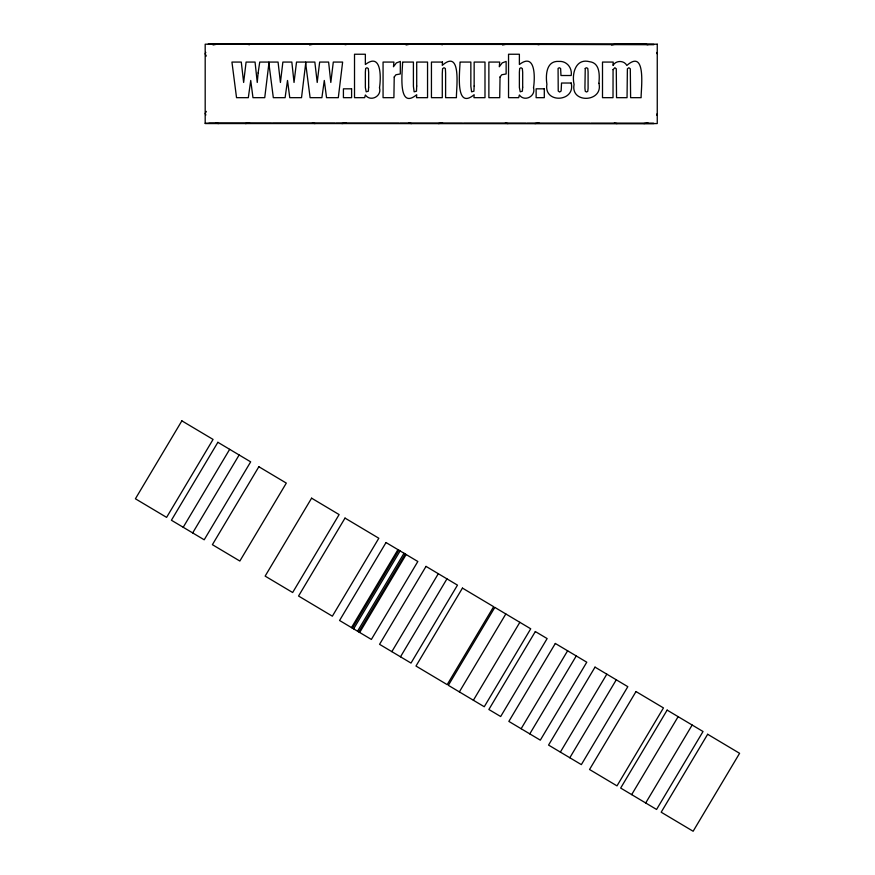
<?xml version="1.0" encoding="UTF-8"?>
<svg xmlns="http://www.w3.org/2000/svg" width="875" height="875" viewBox="0 0 875 875"><rect width="100%" height="100%" fill="white"/><g stroke="black" fill="none" stroke-linecap="round" stroke-linejoin="round"><path stroke-width="1.31" d="M205.8 52.369L205.188 53.845L206.303 56.055M656.655 115.073L657.256 113.597M206.303 111.388L205.188 113.597L205.877 114.997M183.203 527.275L229.666 449.334M192.675 532.919L239.137 454.978M351.488 627.594L397.95 549.642M352.384 628.13L398.847 550.189M353.631 628.873L400.094 550.933M357.547 631.203L404.009 553.262M358.794 631.947L405.256 554.006M359.68 632.472L406.142 554.531M391.847 651.645L438.309 573.705M400.498 656.808L446.961 578.856M459.364 691.895L505.827 613.955M473.386 700.252L519.848 622.311M521.139 728.722L567.613 650.781M529.791 733.884L576.253 655.944M560.361 752.106L606.823 674.155M569.822 757.75L616.284 679.798M631.673 794.62L678.136 716.669M645.695 802.977L692.158 725.025M213.052 44.964L218.597 43.881L245.394 43.881L249.495 44.734M309.553 44.964L315.087 43.881L341.884 43.881L345.986 44.734M406.044 44.964L411.578 43.881L438.375 43.881L442.477 44.734M502.534 44.964L508.069 43.881L534.877 43.881L538.978 44.734M611.516 44.964L617.061 43.881L643.858 43.881L647.959 44.734M249.583 122.992L245.394 123.561M346.084 122.992L341.884 123.561M442.575 122.992L438.375 123.561M539.066 122.992L534.877 123.561M648.058 122.992L643.858 123.561M208.414 43.75L654.073 44.527L208.414 44.198M205.188 123.244L654.03 123.561M208.852 123.32L271.567 123.32M272.519 123.32L335.223 123.32M336.186 123.32L398.891 123.32M399.853 123.32L462.558 123.32M463.52 123.32L526.225 123.32M527.177 123.32L589.892 123.32M590.844 123.32L653.559 123.32M617.061 123.561L614.305 123.134M508.069 123.561L505.312 123.134M411.578 123.561L408.822 123.134M315.087 123.561L312.331 123.134M218.597 123.561L215.841 123.134M656.578 52.445L657.256 53.845M613.069 69.628L613.014 97.672L602.503 97.672L602.503 62.07L613.2 62.07L613.014 65.461C615.781 60.211 624.094 60.156 626.839 65.461C647.139 47.578 640.708 91.58 641.134 97.672L630.612 97.672L630.306 68.819L628.873 67.736L627.386 68.808L627.047 97.672L616.536 97.672L616.273 68.775L614.873 67.736L613.069 69.628M598.927 83.289C603.619 102.244 570.248 104.005 574.087 84.47C571.605 73.938 575.575 57.969 589.553 61.698C600.163 62.891 599.605 75.469 598.927 83.289M379.498 87.752C382.058 96.294 370.464 102.244 365.356 94.981L364.656 97.672L354.517 97.672L354.517 54.239L365.356 54.239L365.356 64.52C381.752 51.887 381.019 78.072 379.498 87.752M533.52 87.752C536.08 96.294 524.486 102.244 519.378 94.981L518.689 97.672L508.539 97.672L508.539 54.239L519.378 54.239L519.378 64.52C535.773 51.887 535.041 78.072 533.52 87.752M416.708 86.034L416.478 91.208L414.137 91.82L413.405 86.297L413.405 62.07L402.566 62.07C402.752 69.125 396.856 111.059 416.708 94.719L416.522 97.672L427.547 97.672L427.547 62.07L416.708 62.07L416.708 86.034M474.152 86.034L473.922 91.208L471.581 91.82L470.848 86.297L470.848 62.07L460.009 62.07C460.195 69.125 454.3 111.059 474.152 94.719L473.966 97.672L484.991 97.672L484.991 62.07L474.152 62.07L474.152 86.034M394.22 77L393.903 97.672L383.064 97.672L383.064 62.07L393.903 62.07L393.477 66.752L396.364 62.913L400.312 61.425L400.312 73.959L395.938 74.758L394.22 77M500.041 77L499.712 97.672L488.873 97.672L488.873 62.07L499.712 62.07L499.286 66.752L502.173 62.913L506.133 61.425L506.133 73.959L501.758 74.758L500.041 77M571.189 83.027C575.914 102.058 543.55 103.972 546.908 84.317C545.53 75.228 546.164 60.506 558.961 61.425C566.814 60.78 572.425 68.02 571.189 75.513L560.973 75.513L560.623 68.502L559.333 67.736L558.075 68.403L558.228 91.066L559.65 92.017L561.137 91.022L561.531 83.027L571.189 83.027M442.466 62.07L442.28 65.352C462.514 47.644 455.875 91.722 456.444 97.672L445.605 97.672L445.605 73.019L445.364 68.534L444.019 67.736L442.575 68.655L442.28 73.609L442.28 97.672L431.441 97.672L431.441 62.07L442.466 62.07M368.659 87.183L368.353 91.186L366.188 91.809L365.356 87.533L365.356 72.188L365.652 68.469L366.942 67.736L368.309 68.578L368.659 72.188L368.659 87.183M522.681 87.183L522.375 91.186L520.22 91.809L519.378 87.533L519.378 72.188L519.673 68.469L520.964 67.736L522.331 68.578L522.681 72.188L522.681 87.183M258.136 72.898L257.25 82.458L255.052 62.07L246.083 62.07L243.644 82.458L241.281 62.07L231.941 62.07L236.534 97.672L248.325 97.672L250.731 80.478L252.973 97.672L264.742 97.672L269.062 62.07L278.064 62.07L280.427 82.458L282.866 62.07L291.834 62.07L294.033 82.458L296.516 62.07L305.506 62.07L310.1 97.672L321.891 97.672L324.297 80.478L326.539 97.672L338.308 97.672L342.628 62.07L333.298 62.07L330.816 82.458L328.617 62.07L319.648 62.07L317.209 82.458L314.847 62.07L305.845 62.07L301.525 97.672L289.756 97.672L287.514 80.478L285.108 97.672L273.317 97.672L268.723 62.07L259.733 62.07L258.136 72.898M585.244 68.447L584.927 87.959L585.244 91.252L586.513 92.017L587.781 91.317L588.087 88.309L588.087 71.892L587.792 68.447L586.534 67.736L585.244 68.447M181.869 420.842L135.406 498.783L166.6 517.377L213.062 439.425L181.869 420.842M217.875 442.302L171.412 520.242L204.203 539.788L250.666 461.847L217.875 442.302M258.858 466.725L212.395 544.677L239.848 561.039L286.311 483.098L258.858 466.725M311.598 498.17L265.136 576.111L292.655 592.517L339.117 514.577L311.598 498.17M345.012 518.087L298.55 596.028L332.358 616.186L378.82 538.245L345.012 518.087M386.028 542.544L339.566 620.484L371.372 639.439L417.834 561.498L386.028 542.544M426.027 566.388L379.564 644.328L411.009 663.075L457.472 585.134L426.027 566.388M462.448 588.098L415.986 666.039L447.18 684.633L493.642 606.692L462.448 588.098M494.812 607.392L448.35 685.333L484.258 706.737L530.72 628.797L494.812 607.392M535.336 631.553L488.873 709.494L500.675 716.527L547.138 638.575L535.336 631.553M555.319 643.464L508.856 721.405L540.312 740.152L586.775 662.211L555.319 643.464M595.022 667.133L548.559 745.073L581.35 764.619L627.823 686.678L595.022 667.133M636.005 691.556L589.542 769.497L616.995 785.87L663.458 707.919L636.005 691.556M667.133 710.106L620.67 788.058L656.567 809.452L703.03 731.511L667.133 710.106M707.656 734.267L661.183 812.208L693.131 831.25L739.594 753.309L707.656 734.267M657.256 44.198L205.188 44.198L205.188 123.561L657.256 123.561L657.256 44.198M351.597 88.823L343.416 88.823L343.416 97.672L351.597 97.672L351.597 88.823M544.305 88.823L536.123 88.823L536.123 97.672L544.305 97.672L544.305 88.823"/></g></svg>
